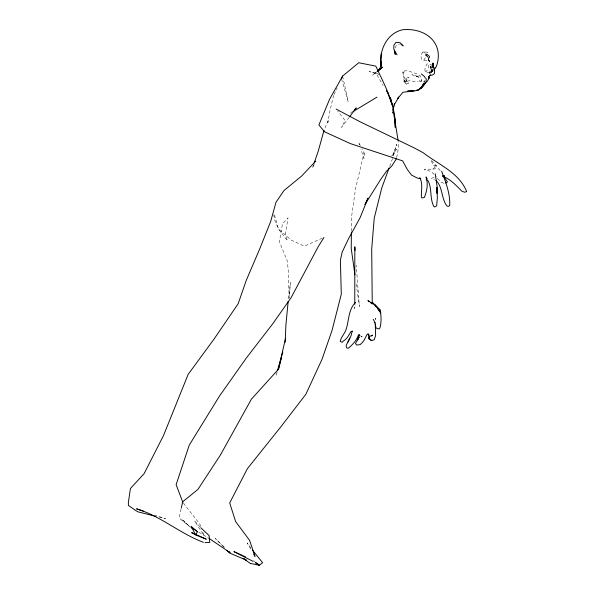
<?xml version="1.0" encoding="UTF-8"?>
<svg xmlns="http://www.w3.org/2000/svg" width="595" height="595" viewBox="0 0 595 595"><rect width="100%" height="100%" fill="white"/><g stroke="black" fill="none" stroke-linecap="round" stroke-linejoin="round"><path stroke-width="0.45" stroke-dasharray="2.98 2.23" d="M420.524 81.448L421.572 81.084L421.438 78.674L420.219 75.848L416.351 73.639L407.582 70.753L402.666 71.058L405.269 79.195L407.203 81.218L409.196 80.779L418.099 81.805M351.407 231.314L351.556 216.848L355.52 188.846L364.036 152.848L361.968 148.81M354.546 306.827L354.389 308.574L355.103 305.004M375.616 319.76L375.802 318.087L375.661 320.311M392.492 111.399L392.291 113.132L392.715 111.414M288.501 298.683L290.479 282.58L289.125 298.117L288.344 271.134L287.288 260.952L279.382 241.644L282.439 224.077L288.025 217.785L285.444 234.155L287.459 240.819L278.594 229.157L274.481 219.614L273.663 213.717M181.073 508.993L179.073 517.955L190.229 527.044L181.75 519.227L188.065 525.073M333.661 95.319L330.009 110.477L327.845 122.503L328.477 119.855L324.357 129.45M432.937 68.834L432.587 70.15L430.944 72.107L428.333 72.627L425.15 71.571L424.867 69.377L425.685 66.186L427.121 63.948L430.066 64.178L431.546 65.004M429.545 73.535L430.877 66.023L432 64.996M276.92 372.455L276.154 375.118L277.151 372.589M396.478 157.504L397.624 153.584L398.353 146.437L398.107 141.127M393.362 155.793L396.776 144.302L392.15 156.433M429.724 73.654L430.274 71.965L429.59 73.602M313.572 164.748L312.405 168.147L314.264 164.22M389.703 166.288L392.574 158.448M395.147 47.972L396.233 45.562L399.513 44.037M334.055 94.493L337.194 87.859M392.663 155.823L396.448 149.159L391.473 156.143M425.343 57.797L423.915 60.11L422.138 60.08L421.067 57.715L421.32 54.331L422.785 52.033L426.198 51.973L427.612 52.472L428.586 53.58M430.386 73.185L433.993 70.091M349.213 117.282L341.597 127.397L345.048 120.421L337.811 111.235M430.936 67.674L430.758 66.967L431.286 69.682L430.877 66.023L432.193 71.318L431.182 72.56L430.639 71.824L431.368 70.939L430.706 67.651L431.791 67.793L430.706 67.651M416.5 76.599L416.916 76.13L419.683 78.086L419.192 77.06L411.896 74.747L416.916 76.13M423.64 81.984L424.882 80.749M350.552 113.095L351.824 111.934M423.923 81.79L425.142 80.689M434.224 174.372L431.643 172.014L426.087 169.463L424.123 169.218L432.736 169.151L437.028 165.403L433.926 165.626L430.215 159.296M376.65 71.69L372.604 75.186L376.181 72.315M406.497 84.088L408.646 83.062L404.972 82.846L406.497 84.088L403.864 81.024L404.808 82.616L403.908 79.559L404.808 82.616M322.349 238.179L304.283 246.144L291.305 240.12L278.594 229.157L274.064 213.754M434.231 177.555L431.598 178.15L434.447 179.541M430.639 71.824L431.948 70.701L432.387 69.303L431.658 67.741M407.203 81.218L405.478 81.56L404.421 79.589L402.592 72.568L404.258 71.98L402.666 71.058M432.736 169.151L435.384 168.794L433.926 165.626M426.935 60.474L423.551 60.608L422.138 60.08M425.15 71.571L426.355 71.512L427.79 69.273L428.616 66.164L428.363 63.977M421.572 81.084L419.155 81.076L421.379 79.7L421.431 80.548M422.785 52.033L424.562 52.122L425.276 53.691M375.356 72.888L369.205 71.497L378.829 74.576M159.467 517.234L165.588 518.766L155.332 515.263M443.863 183.305L441.237 182.182L437.927 178.954L435.51 175.555M378.137 74.04L375.787 72.813L383.031 85.397M198.775 532.168L208.094 537.761M360.719 336.034L362.199 336.971L360.875 335.84M253.619 560.602L255.032 561.762M224.293 547.103L215.249 538.453L221.667 545.035M222.314 545.689L224.241 547.668M440.181 170.579L430.929 159.638M200.195 527.044L194.565 520.908L204.011 535.47L202.754 532.012M183.431 503.102L199.913 524.225L201.177 527.683M250.845 547.936L247.185 542.938L251.343 550.085M364.036 152.848L364.772 154.105L363.924 158.53L360.868 149.159M360.31 145.582L358.651 142.346L359.484 144.905M341.537 78.8L348.135 101.626L343.032 77.833M356.204 283.875L359.402 306.551L356.234 265.162M432.989 70.366L432.885 71.036L430.654 72.769L432.989 70.366M406.779 77.975L406.021 81.403L405.083 82.363L409.062 77.209L406.779 77.975"/><path stroke-width="0.89" d="M381.068 66.707L381.075 61.575L380.384 67.347L379.045 69.645M381.016 66.744C378.591 51.326 386.423 33.32 402.674 29.75C425.276 27.504 444.599 42.714 436.41 66.372L434.328 69.206L434.841 67.942L433.993 70.091M351.392 232.221L351.228 248.494L354.932 274.801M380.993 65.048L381.261 53.743M285.191 342.222L285.89 325.108L288.173 301.368M429.345 57.462L429.426 56.056M433.123 63.977L432.892 67.681L432.967 63.011C432.379 66.729 435.533 70.031 434.372 73.683L432.602 74.948L430.051 75.513M354.776 304.201L354.821 246.769L355.103 250.45M252.414 550.077L262.618 562.714L259.286 565.25L250.636 563.458M425.99 81.701L426.31 78.659M369.406 337.224L369.108 338.793L371.198 340.69L374.233 339.715L375.616 335.654L375.281 324.833M181.274 508.093L182.672 501.816L197.957 489.387L220.358 455.101L251.388 399.186L278.482 369.212L281.688 357.052M278.482 369.212L285.436 338.719M392.923 110.551L394.589 103.671L394.106 105.047L398.769 97.052L397.646 98.569L402.919 92.322C410.595 90.715 420.568 92.761 424.51 83.925L420.085 88.38M352.114 331.222L351.065 335.736L348.045 342.043M277.434 370.678L282.811 352.017M324.015 130.246L318.251 151.152L314.16 163.045M396.248 158.285L395.787 159.847L391.629 166.198L386.609 171.107L380.681 179.415L364.951 204.539L368.022 198.105L360.116 217.696L348.454 238.907L342.229 251.938L340.377 260.216L341.299 294.205L332.025 330.463L322.051 359.246L305.897 394.202L281.041 426.57L247.386 468.681L229.692 502.946L235.65 521.614L249.543 540.26L255.039 556.444L253.649 554.057M428.333 59.359L428.839 57.871M359.558 334.717L357.513 339.931L359.149 337.09L355.46 343.546L356.606 345.055L360.124 344.631L362.362 342.482L364.051 340.385L367.293 334.018L369.458 335.193M389.071 168.028L381.745 188.057L374.225 218.164L371.704 248.993L372.232 302.044L380.108 310.107C381.328 315.967 381.469 321.954 380.026 327.741L379.387 328.827L377.319 328.715L375.995 327.771L374.805 322.594M341.537 78.8L342.653 76.041L358.748 62.743L375.78 66.119C384.764 85.427 395.972 105.412 395.244 127.315L394.805 121.975M349.793 338.094L346.201 345.301L346.35 347.279L347.019 348.075L348.469 348.194C352.723 344.46 356.866 340.273 358.502 334.635L359.975 335.573M342.653 76.041L329.66 99.097L318.905 124.935L324.468 131.748L350.291 143.581L402.651 160.881L407.27 169.411L411.524 175.086L417.422 178.098L420.702 178.731M323.992 237.45L318.251 246.613L291.104 297.693L272.577 324.015L246.479 357.826L219.607 395.883L189.277 445.067L176.12 484.657L182.858 502.373M424.652 83.605L424.056 84.468L425.328 83.032M379.104 70.091L380.026 68.782L377.327 71.11M355.646 302.327C347.733 310.025 349.31 321.389 345.591 330.783C343.999 334.487 340.838 337.439 340.228 341.552L342.363 342.274L343.263 341.091C346.974 339.217 348.849 334.992 350.938 331.586L352.456 331.155M349.756 116.561L356.279 107.896L354.375 109.629M425.425 83.159L423.662 85.383L418.032 90.18L416.44 90.403M427.173 178.478L426.533 179.259L426.094 176.923C428.303 183.788 426.994 190.988 424.369 197.451L421.959 197.964L421.379 197.042C421.096 190.459 423.134 183.677 419.743 177.518M315.752 161.081L301.576 176.12L284.09 190.422L276.021 202.218L270.643 221.571L259.725 248.888L246.285 280.29L238.156 303.77L214.126 338.949L188.139 374.396L163.513 435.54L144.05 473.761L130.424 488.488L128.349 502.701L128.416 505.482L137.624 511.752L155.972 516.356M424.949 83.605L427.322 81.277L428.943 78.399L429.471 75.788L430.713 74.732M377.617 71.169L382.622 67.153L377.535 71.169M424.622 83.226L425.016 82.95L424.153 83.293M371.369 335.997L372.671 335.178L369.54 336.383L369.056 338.778L370.499 339.574L368.9 338.54L368.372 333.78M352.887 111.681L377.029 97.119M445.774 183.067L447.447 181.966L443.989 176.804M442.762 176.001L444.42 175.711L442.814 175.889M414.053 90.737L407.627 91.176M407.687 91.132L412 90.737M416.307 90.343L418.032 90.18M204.992 542.647L209.767 542.387L209.053 535.537L200.827 527.72M143.38 511.164L136.545 508.829C160.806 516.155 179.861 533.492 203.364 542.313M442.784 176.313C450.474 179.147 456.216 185.514 461.869 191.181L464.755 192.252L466.651 191.568C459.147 172.624 438.314 164.473 423.201 152.737L414.083 147.835L359.96 121.7L336.145 109.116M245.408 556.846L233.909 551.595L253.12 561.39M244.344 558.95L246.375 560.17L229.373 552.934L226.807 550.301M191.002 527.512L196.439 530.77M208.867 538.23L230.109 552.673L228.815 551.431M255.181 562.773L259.286 565.25L255.746 562.342M421.357 73.951L424.592 76.621L425.373 78.28M371.206 340.028L371.749 340.377M243.065 558.274L250.614 563.666M369.331 301.725L367.896 300.609L374.917 304.982L380.108 310.107L377.237 307.868M370.774 302.84L372.21 303.963M401.03 44.216L403.142 45.919L400.004 42.647L395.987 42.334L393.86 45.272L393.778 48.344L395.266 54.45L394.849 51.445M426.206 179.348L428.244 181.073C432.275 189.158 429.501 199.184 434.149 206.971L436.202 206.234L436.685 205.394L437.385 197.592L436.745 187.522L437.124 193.397L437.236 187.507L435.257 173.785M426.288 55.543L428.169 57.246M428.512 55.699L427.322 54.524L425.827 54.063L425.983 55.64M435.867 180.24C443.044 187.172 441.111 198.648 447.001 206.071L448.437 206.405L449.731 205.468C450.266 193.472 445.759 182.219 441.624 171.226M375.995 306.462L374.917 304.982L377.929 308.307L380.86 313.134L377.617 308.686M386.408 90.604L387.851 92.835L387.152 91.459L392.893 106.565L390.372 97.55L391.458 102.697M428.898 60.467L429.597 61.553L428.437 59.738M394.597 50.91L397.051 54.829M373.243 319.307L375.259 323.107M392.968 108.766L398.062 140.242M394.842 119.253L395.444 121.915L394.299 115.75L394.448 117.527M423.804 83.27L421.096 88.194L423.804 83.27M197.384 531.796L195.614 534.868L191.657 532.622L206.279 539.189L195.614 534.868L191.121 526.278L197.384 531.796M428.779 77.558L428.452 76.338L428.943 78.399L428.779 77.558"/></g></svg>
